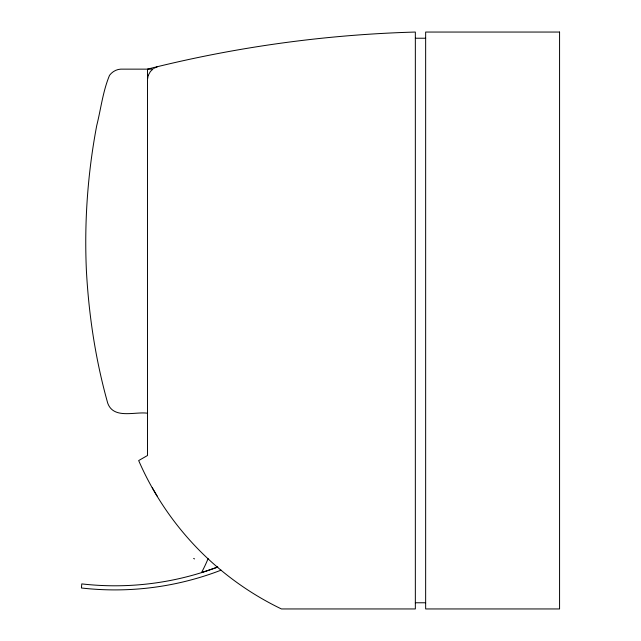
<?xml version="1.0" encoding="UTF-8"?>
<svg xmlns="http://www.w3.org/2000/svg" width="641" height="641" viewBox="0 0 641 641"><rect width="100%" height="100%" fill="white"/><g stroke="black" fill="none" stroke-linecap="round" stroke-linejoin="round"><path stroke-width="0.96" d="M153.68 68.419L157.51 66.704M415.344 38.228L425.648 38.228M148.231 75.494L147.502 75.494L147.502 69.14C235.071 47.041 325.067 34.582 415.344 32.05L415.344 608.95L281.423 608.95A295.052 295.052 0 0 1 138.672 460.567L147.502 455.503L147.502 79.436L148.263 75.309L150.435 71.439L152.911 69.14L120.716 69.14C116.245 69.38 112.247 71.76 109.555 75.277C102.872 91.262 100.933 108.874 96.719 125.612C87.697 173.214 84.219 221.826 86.383 270.23C88.778 315.164 95.573 359.921 107.752 403.261C113.689 419.462 134.971 411.418 147.502 413.213M415.344 602.772L425.648 602.772M193.638 558.399L194.552 558.928M157.085 495.934L152.262 487.697M147.502 75.694L147.502 78.498M221.089 570.161A295.052 295.052 0 0 1 81.431 587.989L81.776 583.895A291.134 291.134 0 0 0 217.82 567.021L201.474 572.637A135.035 135.035 0 0 0 208.117 558.535M559.569 32.05L425.648 32.05L425.648 608.95L559.569 608.95L559.569 32.05"/></g></svg>
